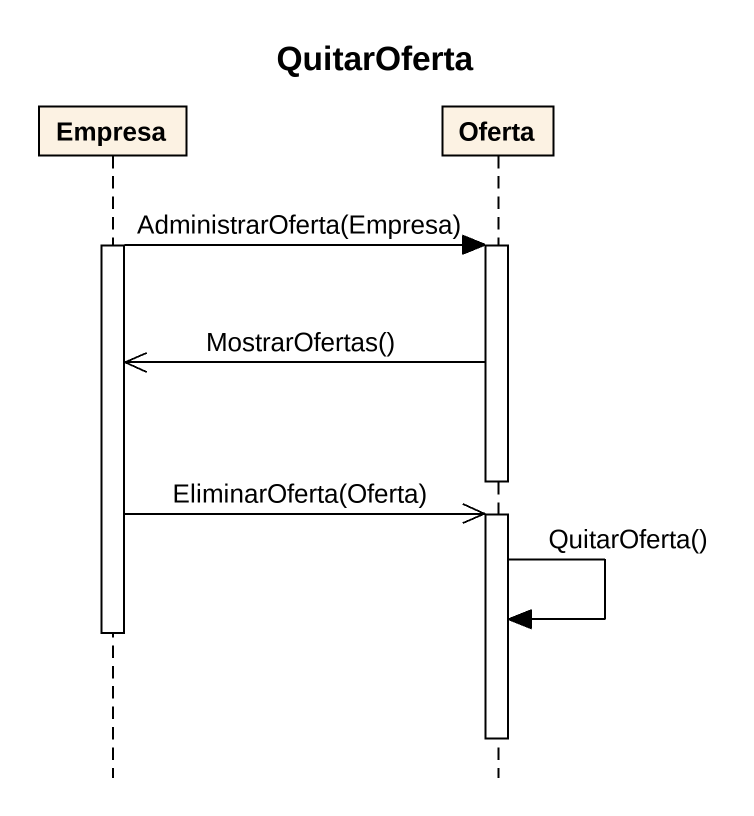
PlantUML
@startuml
title QuitarOferta
hide footbox
participant Empresa
participant Oferta

activate Empresa
Empresa -> Oferta : AdministrarOferta(Empresa)
activate Oferta
Oferta ->> Empresa : MostrarOfertas()
deactivate Oferta
Empresa ->> Oferta : EliminarOferta(Oferta)
activate Oferta
Oferta -> Oferta : QuitarOferta()
deactivate Empresa
deactivate Oferta
@enduml
